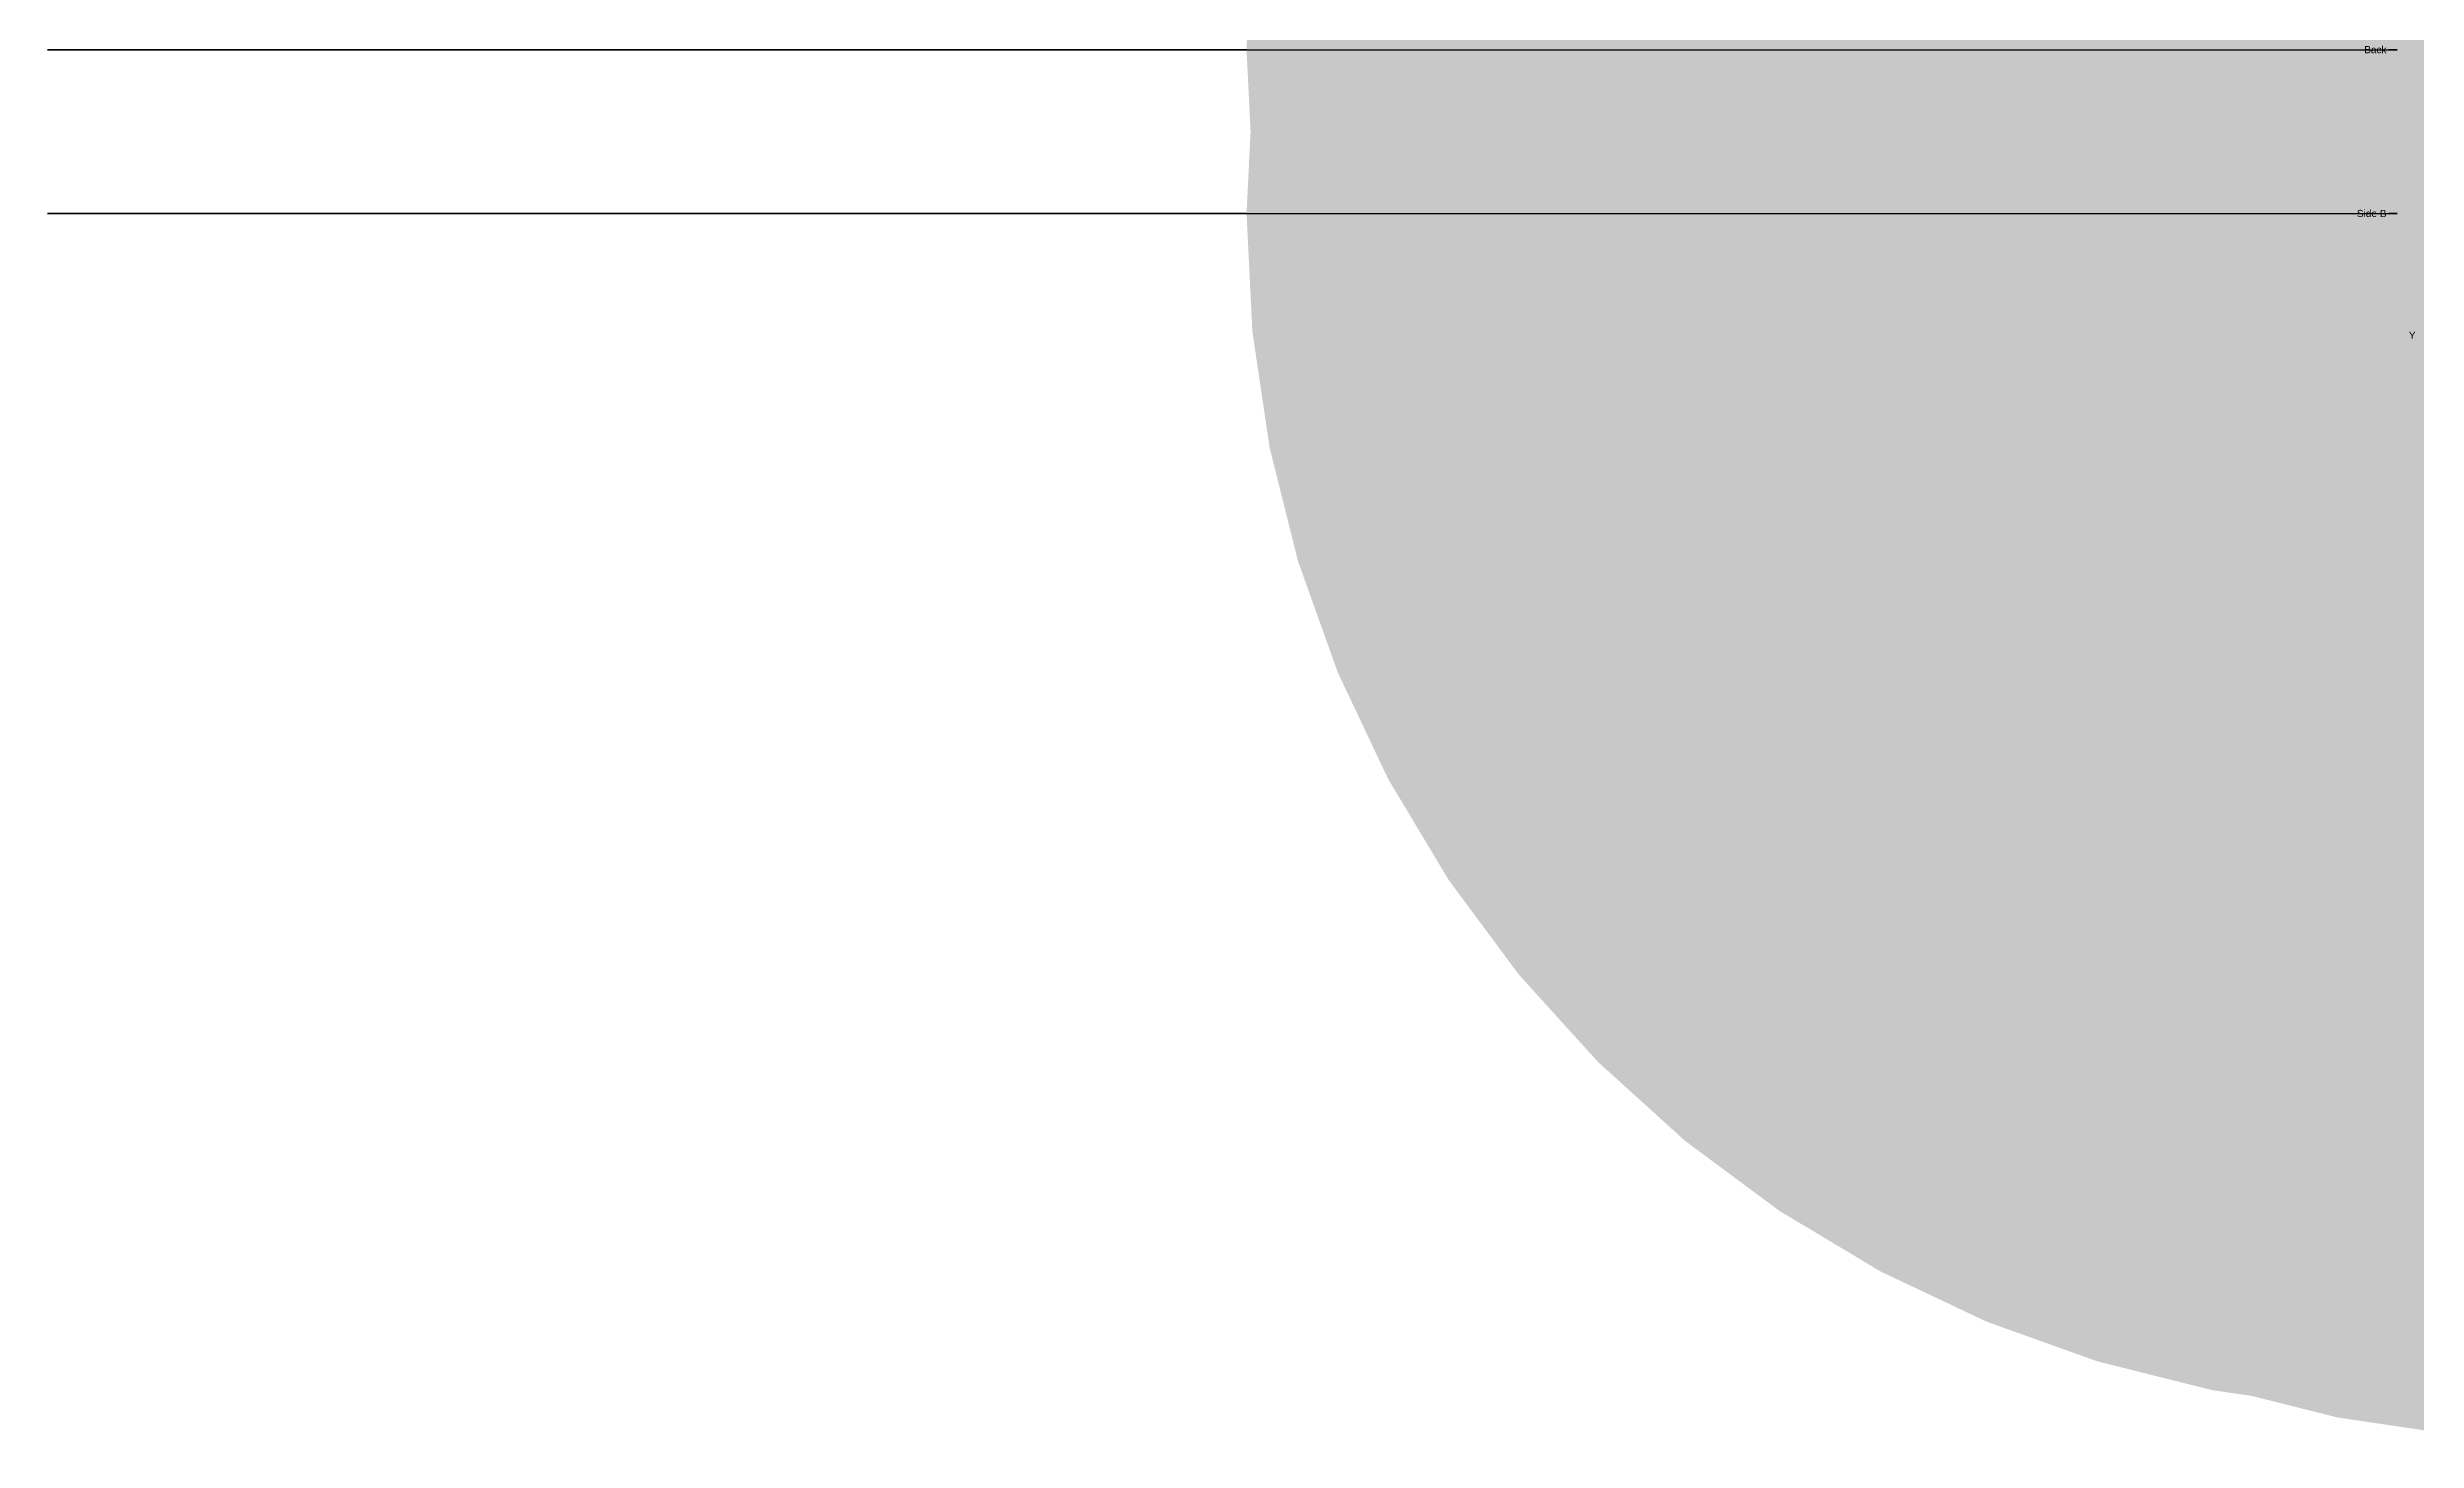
# Model space of a CAD drawing. Header units: millimetres. Extents: x -5146 to 5117, y -3796 to 2011.
# Drawn here: x -5146 to -207, y -3796 to -892 of the extents above; entities that cross this region are included whole.
import ezdxf
from ezdxf import colors
from ezdxf.entities.mleader import LeaderData, LeaderLine
from ezdxf.math import Vec2, Vec3

# ---------------------------------------------------------------- set-up
doc = ezdxf.new("R2010")
doc.units = ezdxf.units.MM
doc.header["$MEASUREMENT"] = 0

# ---------------------------------------------------------------- blocks, each defined once
blk = doc.blocks.new('_Dot')
at = {"color": 0, "linetype": 'ByBlock', "lineweight": -2}
blk.add_line((-0.5, 0), (-1, 0), dxfattribs=at)
at = {"color": 0, "linetype": 'ByBlock', "const_width": 0.5}
blk.add_lwpolyline([(-0.25, 0, 1), (0.25, 0, 1)], format="xyb", close=True, dxfattribs=at)

msp = doc.modelspace()

# ---------------------------------------------------------------- texts
at = {"linetype": 'Continuous', "insert": (-222.8, -1484.6), "char_height": 15, "attachment_point": 1}
msp.add_mtext_dynamic_manual_height_columns('{\\fArial|b0|i0|c0|p0;Y}', width=18.123, gutter_width=1, heights=[0], dxfattribs=at)

# ---------------------------------------------------------------- leaders
at = {"color": 0, "ltscale": 10}
ml = msp.add_multileader_mtext('Standard', dxfattribs=at)
ml.set_content('{\\fArial|b0|i0|c0|p0;Side A}', style='STANDARD')
ml.set_leader_properties()
ml.set_arrow_properties(name='DOT')
ml.build(insert=Vec2(0, 0))
ml.multileader.update_dxf_attribs({"dogleg_length": 0.36, "arrow_head_size": 5000, "scale": 50})
ctx = ml.context
ctx.base_point, ctx.scale, ctx.char_height, ctx.arrow_head_size, ctx.landing_gap_size, ctx.plane_origin = Vec3(-334.7, -488.8), 50, 15, 5000, 4.5, Vec3(-395.3, -488.8)
ctx.text_align_type = 2
notes = []
notes.append((ctx, [(1, (1, 1, 0), (-246.9, -488.8), (-1, 0), 18, [(0, [(-145.9, -488.8)], 0, [])])]))
ctx.mtext.insert, ctx.mtext.alignment, ctx.mtext.flow_direction = Vec3(-269.4, -481.1), 3, 5
ml = msp.add_multileader_mtext('Standard', dxfattribs=at)
ml.set_content('{\\fArial|b0|i0|c0|p0;Front foot}', style='STANDARD')
ml.set_leader_properties()
ml.set_arrow_properties(name='DOT')
ml.build(insert=Vec2(0, 0))
ml.multileader.update_dxf_attribs({"dogleg_length": 0.36, "arrow_head_size": 5000, "scale": 50})
ctx = ml.context
ctx.base_point, ctx.scale, ctx.char_height, ctx.arrow_head_size, ctx.landing_gap_size, ctx.plane_origin = Vec3(235.9, -728.5), 50, 15, 5000, 4.5, Vec3(366.3, -728.5)
notes.append((ctx, [(1, (1, 1, 0), (217.9, -728.5), (1, 0), 18, [(0, [(32.7, -728.5)], 0, [])])]))
ctx.mtext.insert, ctx.mtext.flow_direction = Vec3(240.4, -720.9), 5
ml = msp.add_multileader_mtext('Standard', dxfattribs=at)
ml.set_content('{\\fArial|b0|i0|c0|p0;Back}', style='STANDARD')
ml.set_leader_properties()
ml.set_arrow_properties(name='DOT')
ml.build(insert=Vec2(0, 0))
ml.multileader.update_dxf_attribs({"dogleg_length": 0.36, "arrow_head_size": 5000, "scale": 50})
ctx = ml.context
ctx.base_point, ctx.scale, ctx.char_height, ctx.arrow_head_size, ctx.landing_gap_size, ctx.plane_origin = Vec3(-318.9, -897.2), 50, 15, 5000, 4.5, Vec3(-395.3, -897.2)
ctx.text_align_type = 2
notes.append((ctx, [(1, (1, 1, 0), (-246.9, -897.2), (-1, 0), 18, [(0, [(-145.9, -897.2)], 0, [])])]))
ctx.mtext.insert, ctx.mtext.alignment, ctx.mtext.flow_direction = Vec3(-269.4, -889.5), 3, 5
ml = msp.add_multileader_mtext('Standard', dxfattribs=at)
ml.set_content('{\\fArial|b0|i0|c0|p0;Top}', style='STANDARD')
ml.set_leader_properties()
ml.set_arrow_properties(name='DOT')
ml.build(insert=Vec2(0, 0))
ml.multileader.update_dxf_attribs({"dogleg_length": 0.36, "arrow_head_size": 5000, "scale": 50})
ctx = ml.context
ctx.base_point, ctx.scale, ctx.char_height, ctx.arrow_head_size, ctx.landing_gap_size, ctx.plane_origin = Vec3(235.9, -909.5), 50, 15, 5000, 4.5, Vec3(366.3, -909.5)
notes.append((ctx, [(1, (1, 1, 0), (217.9, -909.5), (1, 0), 18, [(0, [(116.9, -909.5)], 0, [])])]))
ctx.mtext.insert, ctx.mtext.flow_direction = Vec3(240.4, -899.9), 5
ml = msp.add_multileader_mtext('Standard', dxfattribs=at)
ml.set_content('{\\fArial|b0|i0|c0|p0;Bottom}', style='STANDARD')
ml.set_leader_properties()
ml.set_arrow_properties(name='DOT')
ml.build(insert=Vec2(0, 0))
ml.multileader.update_dxf_attribs({"dogleg_length": 0.36, "arrow_head_size": 5000, "scale": 50})
ctx = ml.context
ctx.base_point, ctx.scale, ctx.char_height, ctx.arrow_head_size, ctx.landing_gap_size, ctx.plane_origin = Vec3(235.9, -1098.5), 50, 15, 5000, 4.5, Vec3(366.3, -1098.5)
notes.append((ctx, [(1, (1, 1, 0), (217.9, -1098.5), (1, 0), 18, [(0, [(116.9, -1098.5)], 0, [])])]))
ctx.mtext.insert, ctx.mtext.flow_direction = Vec3(240.4, -1090.9), 5
ml = msp.add_multileader_mtext('Standard', dxfattribs=at)
ml.set_content('{\\fArial|b0|i0|c0|p0;Side B}', style='STANDARD')
ml.set_leader_properties()
ml.set_arrow_properties(name='DOT')
ml.build(insert=Vec2(0, 0))
ml.multileader.update_dxf_attribs({"dogleg_length": 0.36, "arrow_head_size": 5000, "scale": 50})
ctx = ml.context
ctx.base_point, ctx.scale, ctx.char_height, ctx.arrow_head_size, ctx.landing_gap_size, ctx.plane_origin = Vec3(-333.6, -1238.5), 50, 15, 5000, 4.5, Vec3(-395.3, -1238.5)
ctx.text_align_type = 2
notes.append((ctx, [(1, (1, 1, 0), (-246.9, -1238.5), (-1, 0), 18, [(0, [(-145.9, -1238.5)], 0, [])])]))
ctx.mtext.insert, ctx.mtext.alignment, ctx.mtext.flow_direction = Vec3(-269.4, -1230.9), 3, 5
ml = msp.add_multileader_mtext('Standard', dxfattribs=at)
ml.set_content('{\\fArial|b0|i0|c0|p0;Door}', style='STANDARD')
ml.set_leader_properties()
ml.set_arrow_properties(name='DOT')
ml.build(insert=Vec2(0, 0))
ml.multileader.update_dxf_attribs({"dogleg_length": 0.36, "arrow_head_size": 5000, "scale": 50})
ctx = ml.context
ctx.base_point, ctx.scale, ctx.char_height, ctx.arrow_head_size, ctx.landing_gap_size, ctx.plane_origin = Vec3(235.9, -1295.8), 50, 15, 5000, 4.5, Vec3(366.3, -1295.8)
notes.append((ctx, [(1, (1, 1, 0), (217.9, -1295.8), (1, 0), 18, [(0, [(116.9, -1295.8)], 0, [])])]))
ctx.mtext.insert, ctx.mtext.flow_direction = Vec3(240.4, -1288.2), 5
for ctx, leaders in notes:
    for number, flags, end, landing, length, lines in leaders:
        leader = LeaderData()
        leader.index, (leader.has_last_leader_line, leader.has_dogleg_vector, leader.attachment_direction) = number, flags
        leader.last_leader_point, leader.dogleg_vector, leader.dogleg_length = Vec3(end), Vec3(landing), length
        for number, points, colour, breaks in lines:
            line = LeaderLine()
            line.index, line.vertices, line.color, line.breaks = number, Vec3.list(points), colors.encode_raw_color(colour), breaks
            leader.lines.append(line)
        ctx.leaders.append(leader)

doc.saveas('drawing.dxf')
